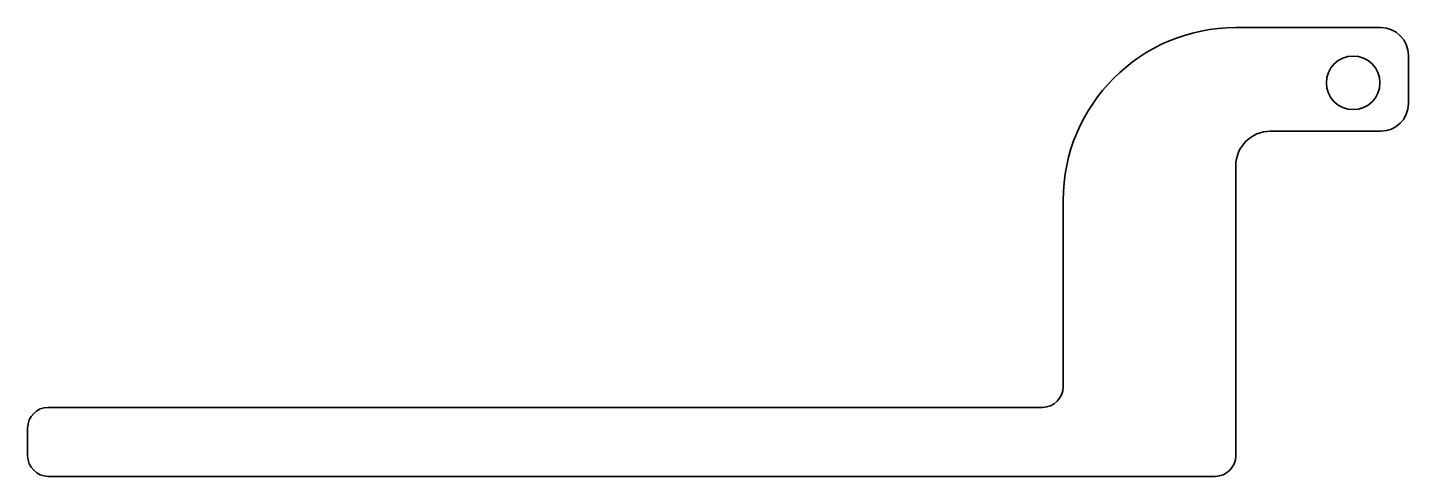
# Model space of a CAD drawing. Header units: inches. Extents: x 0 to 400, y 0 to 130.
import ezdxf

# ---------------------------------------------------------------- set-up
doc = ezdxf.new("R2010")
doc.units = ezdxf.units.IN
doc.header["$MEASUREMENT"] = 0
doc.linetypes.add('Continuo', pattern=[0])
doc.layers.add('SIMUMAK Visible (ISO)', color=7, linetype='Continuo', lineweight=35)

# ---------------------------------------------------------------- blocks, each defined once
blk = doc.blocks.new('SMK-05-CSCC-01_Sheet_2_SMK-05-CSCC-01')
at = {"layer": 'SIMUMAK Visible (ISO)', "ltscale": 0.921053}
for p, q in [((150, 65), (192, 65)), ((200, 57), (200, 43)), ((192, 35), (160, 35)), ((150, 25), (150, -59)), ((100, -39), (100, 15)), ((-194, -45), (94, -45)), ((-200, -59), (-200, -51)), ((144, -65), (-194, -65))]:
    blk.add_line(p, q, dxfattribs=at)
blk.add_circle((184, 49), 7.75, dxfattribs=at)
at = {"layer": 'SIMUMAK Visible (ISO)', "ltscale": 0.921053, "extrusion": (0, 0, -1)}
for centre, radius, start, end in [((-150, 15), 50, 360, 90), ((-192, 57), 8, 90, 180), ((-192, 43), 8, 180, 270), ((194, -51), 6, 360, 90), ((194, -59), 6, 270, 360), ((-144, -59), 6, 180, 270)]:
    blk.add_arc(centre, radius, start, end, dxfattribs=at)
at = {"layer": 'SIMUMAK Visible (ISO)', "ltscale": 0.921053}
for centre, radius, start, end in [((160, 25), 10, 90, 180), ((94, -39), 6, 270, 360)]:
    blk.add_arc(centre, radius, start, end, dxfattribs=at)

msp = doc.modelspace()

# ---------------------------------------------------------------- block references
msp.add_blockref('SMK-05-CSCC-01_Sheet_2_SMK-05-CSCC-01', (200, 65))

doc.saveas('drawing.dxf')
